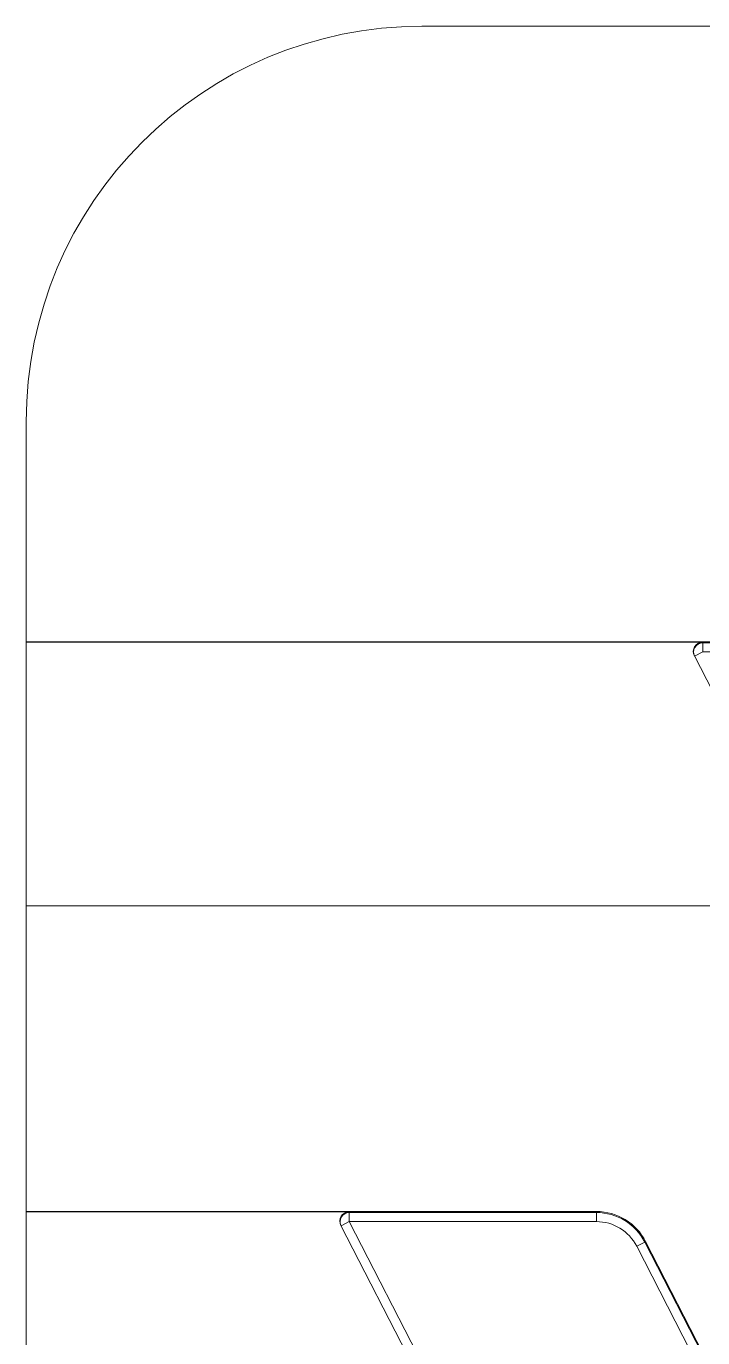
# Model space of a CAD drawing. Header units: millimetres. Extents: x 559 to 1112, y 323 to 643.
# Drawn here: x 559.1 to 610.4, y 543.9 to 643.3 of the extents above; entities that cross this region are included whole.
import ezdxf

# ---------------------------------------------------------------- set-up
doc = ezdxf.new("R2010")
doc.units = ezdxf.units.MM
doc.layers.add('core', color=7, linetype='Continuous', lineweight=20)

msp = doc.modelspace()

# ---------------------------------------------------------------- linework, layer by layer
at = {"layer": 'core', "lineweight": 13}
for p, q in [((589.145, 643.318), (634.535, 643.318)), ((559.145, 596.63), (559.145, 613.318)), ((559.145, 596.604), (559.145, 596.63)), ((559.145, 596.63), (629.176, 596.63)), ((559.145, 576.63), (559.145, 596.604)), ((610.415, 596.604), (559.145, 596.604)), ((609.817, 595.547), (610.44, 595.867)), ((610.44, 596.556), (610.415, 596.604)), ((610.44, 595.867), (610.44, 596.556)), ((629.176, 596.556), (610.44, 596.556)), ((610.44, 595.867), (629.176, 595.867)), ((619.526, 576.63), (609.803, 595.573)), ((619.526, 576.63), (559.145, 576.63)), ((559.145, 553.437), (559.145, 576.63)), ((559.145, 553.41), (559.145, 553.437)), ((559.145, 553.437), (602.373, 553.437)), ((559.145, 533.437), (559.145, 553.41)), ((583.612, 553.41), (559.145, 553.41)), ((583.637, 553.363), (583.612, 553.41)), ((583.637, 552.673), (583.637, 553.363)), ((602.373, 553.363), (583.637, 553.363)), ((602.373, 553.437), (602.373, 553.363)), ((602.373, 553.363), (602.373, 552.673)), ((592.723, 533.437), (583.001, 552.38)), ((583.014, 552.354), (583.637, 552.673)), ((583.637, 552.673), (602.373, 552.673)), ((583.637, 552.673), (595.572, 529.418)), ((605.43, 550.806), (606.044, 551.121)), ((606.044, 551.121), (606.11, 551.155)), ((612.644, 538.26), (606.044, 551.121)), ((606.11, 551.155), (612.698, 538.318)), ((611.727, 538.537), (605.43, 550.806))]:
    msp.add_line(p, q, dxfattribs=at)
for centre, radius, start, end in [((589.145, 613.318), 30, 90, 180), ((602.373, 549.237), 4.2, 27.16814, 90), ((602.373, 549.237), 4.126, 27.16814, 90), ((602.373, 549.237), 3.436, 27.16814, 90)]:
    msp.add_arc(centre, radius, start, end, dxfattribs=at)
for centre, major_axis, start_param, end_param in [((610.426, 595.893), (0.326, -0.635), 2.675201, 4.712389), ((610.44, 595.867), (-0.623, -0.32), 4.245997, 6.283185), ((583.623, 552.7), (0.326, -0.635), 2.675201, 4.712389), ((583.637, 552.673), (-0.623, -0.32), 4.245997, 6.283185)]:
    msp.add_ellipse(centre, major_axis=major_axis, ratio=0.98092, start_param=start_param, end_param=end_param, dxfattribs=at)

doc.saveas('drawing.dxf')
